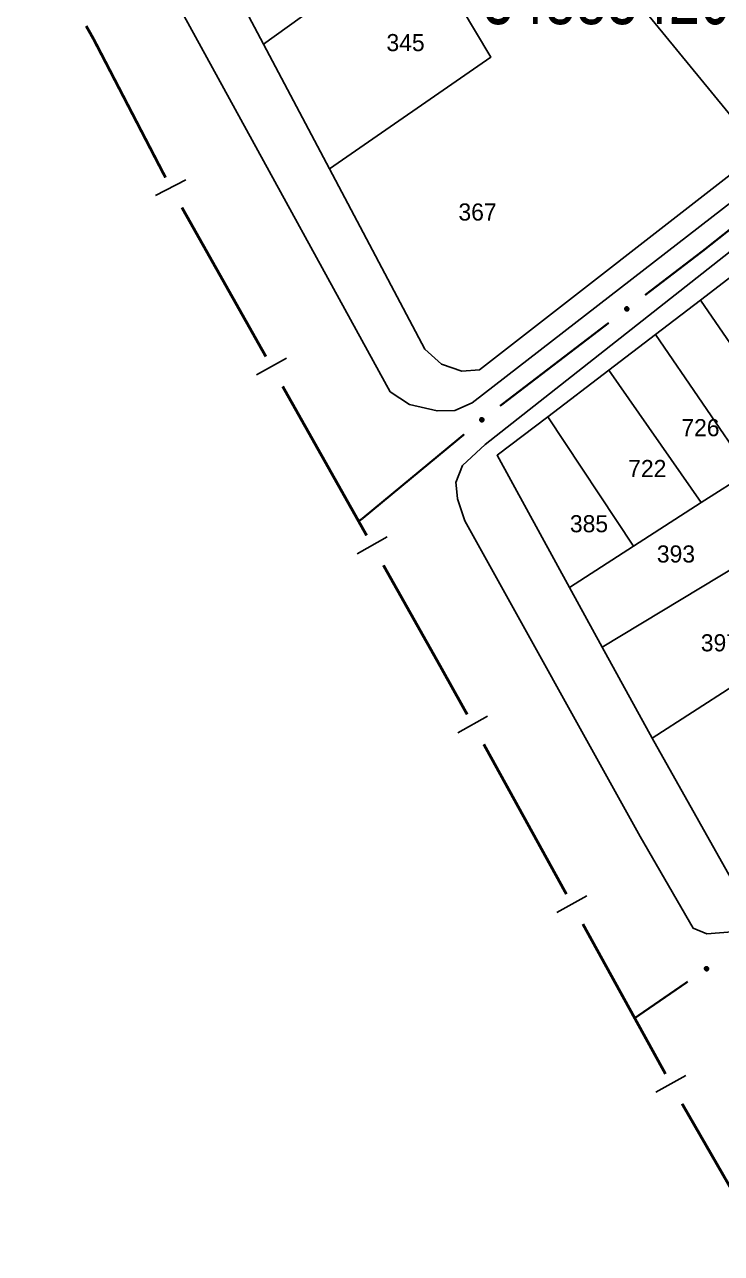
# Model space of a CAD drawing. Extents: x 200123 to 201542, y 4839549 to 4841240.
# Drawn here: x 200581.6 to 200642.7, y 4839686.1 to 4839793.9 of the extents above; entities that cross this region are included whole.
import ezdxf
from ezdxf.enums import TextEntityAlignment as Align

# ---------------------------------------------------------------- set-up
doc = ezdxf.new("R2010")
doc.units = 0
doc.header["$LTSCALE"] = 1.5
doc.header["$MEASUREMENT"] = 0
for name, color, linetype in [('CD_MALHA_LOTES', 7, 'CONTINUOUS'), ('CD_TXT_QUADRA', 2, 'CONTINUOUS'), ('LM-LIM-SETORES-BAIRROS', 250, 'CONTINUOUS'), ('RU-QUADRA', 210, 'CONTINUOUS'), ('SV-EIXO-RUA-PAV', 20, 'CONTINUOUS'), ('SV-RUA-PAVIM', 7, 'CONTINUOUS'), ('Th_NmrPort', 1, 'CONTINUOUS')]:
    doc.layers.add(name, color=color, linetype=linetype)
doc.styles.add('ARIAL', font='ARIAL.SHX')

msp = doc.modelspace()

# ---------------------------------------------------------------- linework, layer by layer
at = {"layer": 'CD_MALHA_LOTES', "linetype": 'Continuous', "flags": 128}
for points in [[(200646.06, 4839782.77), (200624.34, 4839809.31)], [(200602.52, 4839792.17), (200596.55, 4839803.45)], [(200602.52, 4839792.17), (200616.01, 4839801.89)], [(200608.3, 4839781.24), (200622.45, 4839791.03), (200616.01, 4839801.89)], [(200608.3, 4839781.24), (200602.52, 4839792.17)], [(200646.06, 4839782.77), (200621.45, 4839763.63), (200619.9, 4839763.5), (200618.14, 4839764.11), (200616.67, 4839765.42), (200608.3, 4839781.24)], [(200640.84, 4839769.74), (200645.88, 4839773.6)], [(200636.88, 4839766.72), (200640.84, 4839769.74)], [(200649.32, 4839757.38), (200640.84, 4839769.74)], [(200632.79, 4839763.59), (200636.88, 4839766.72)], [(200645.12, 4839754.67), (200636.88, 4839766.72)], [(200627.45, 4839759.51), (200632.79, 4839763.59)], [(200640.91, 4839751.97), (200632.79, 4839763.59)], [(200627.45, 4839759.51), (200623.01, 4839756.12), (200629.36, 4839744.54)], [(200634.96, 4839748.14), (200627.45, 4839759.51)], [(200645.12, 4839754.67), (200640.91, 4839751.97)], [(200632.23, 4839739.29), (200653, 4839751.83)], [(200634.96, 4839748.14), (200640.91, 4839751.97)], [(200629.36, 4839744.54), (200634.96, 4839748.14)], [(200632.23, 4839739.29), (200629.36, 4839744.54)], [(200636.6, 4839731.33), (200657.81, 4839745.01)], [(200636.6, 4839731.33), (200632.23, 4839739.29)], [(200659.83, 4839727.02), (200644.79, 4839716.75), (200636.6, 4839731.33)]]:
    msp.add_lwpolyline(points, dxfattribs=at)
at = {"layer": 'LM-LIM-SETORES-BAIRROS', "const_width": 0.25}
for points in [[(200586.980038, 4839793.768069), (200587.473472, 4839792.898286)], [(200587.473472, 4839792.898286), (200587.62, 4839792.64)], [(200587.62, 4839792.64), (200593.936113, 4839780.479401)], [(200595.374997, 4839777.847442), (200602.735308, 4839764.777408)], [(200604.207371, 4839762.163401), (200611.567683, 4839749.093366)], [(200613.039745, 4839746.479359), (200617.94662, 4839737.766002)], [(200617.94662, 4839737.766002), (200617.95, 4839737.76)], [(200617.95, 4839737.76), (200620.381599, 4839733.398981)], [(200621.840648, 4839730.777694), (200629.079456, 4839717.639975)], [(200630.527217, 4839715.012431), (200637.766025, 4839701.874712)], [(200639.227688, 4839699.255001), (200646.715706, 4839686.25771)]]:
    msp.add_lwpolyline(points, dxfattribs=at)
at = {"layer": 'LM-LIM-SETORES-BAIRROS'}
for points in [[(200593.065884, 4839778.900572), (200595.728197, 4839780.283355)], [(200601.918992, 4839763.170041), (200604.532999, 4839764.642103)], [(200610.751367, 4839747.485999), (200613.365374, 4839748.958061)], [(200619.558478, 4839731.795088), (200622.1787, 4839733.25606)], [(200628.248271, 4839716.040246), (200630.875815, 4839717.488007)], [(200636.93484, 4839700.274983), (200639.562384, 4839701.722744)]]:
    msp.add_lwpolyline(points, dxfattribs=at)
at = {"layer": 'RU-QUADRA', "linetype": 'Continuous', "flags": 128}
for points in [[(200660.56, 4839794.05), (200655.25, 4839789.92), (200650.85, 4839786.49), (200646.06, 4839782.77), (200621.45, 4839763.63), (200619.9, 4839763.5), (200618.14, 4839764.11), (200616.67, 4839765.42), (200608.3, 4839781.24), (200602.52, 4839792.17), (200596.55, 4839803.45)], [(200644.79, 4839716.75), (200636.6, 4839731.33), (200632.23, 4839739.29), (200629.36, 4839744.54), (200623.01, 4839756.12), (200627.45, 4839759.51), (200632.79, 4839763.59), (200636.88, 4839766.72), (200640.84, 4839769.74), (200645.88, 4839773.6)]]:
    msp.add_lwpolyline(points, dxfattribs=at)
at = {"layer": 'SV-EIXO-RUA-PAV', "const_width": 0.18}
for points in [[(200641.1, 4839774.09), (200645.447539, 4839777.534123)], [(200635.973718, 4839770.169595), (200640.739727, 4839773.814476)], [(200640.739727, 4839773.814476), (200641.1, 4839774.09)], [(200623.26436, 4839760.449913), (200632.796379, 4839767.739675)], [(200611.19, 4839750.57), (200620.128445, 4839757.967934)], [(200610.863479, 4839750.343851), (200611.19, 4839750.57)], [(200639.719324, 4839709.966415), (200635.600141, 4839707.132277)], [(200635.600141, 4839707.132277), (200635.070083, 4839706.767579)]]:
    msp.add_lwpolyline(points, dxfattribs=at)
at = {"layer": 'SV-EIXO-RUA-PAV'}
for points in [[(200634.204046, 4839768.954793), (200634.209821, 4839769.003359), (200634.224715, 4839769.043918), (200634.246874, 4839769.074172), (200634.273426, 4839769.0958), (200634.303083, 4839769.114867), (200634.337224, 4839769.127494), (200634.378221, 4839769.133115), (200634.42698, 4839769.127664), (200634.467526, 4839769.109676), (200634.498349, 4839769.089538), (200634.522495, 4839769.063149), (200634.540535, 4839769.034029), (200634.552479, 4839768.998132), (200634.557769, 4839768.95653), (200634.551102, 4839768.907633), (200634.536227, 4839768.86797), (200634.514026, 4839768.83927), (200634.487343, 4839768.815163), (200634.456833, 4839768.79606), (200634.423248, 4839768.783858), (200634.381351, 4839768.778607), (200634.333177, 4839768.785827), (200634.293449, 4839768.800211), (200634.264445, 4839768.822003), (200634.241302, 4839768.848808), (200634.221817, 4839768.87832), (200634.207695, 4839768.912111), (200634.204046, 4839768.954793)], [(200621.494688, 4839759.23511), (200621.500463, 4839759.283677), (200621.515357, 4839759.324236), (200621.537516, 4839759.35449), (200621.564068, 4839759.376118), (200621.593725, 4839759.395185), (200621.627866, 4839759.407812), (200621.668863, 4839759.413433), (200621.717622, 4839759.407982), (200621.758169, 4839759.389994), (200621.788991, 4839759.369856), (200621.813138, 4839759.343467), (200621.831178, 4839759.314347), (200621.843121, 4839759.27845), (200621.848412, 4839759.236848), (200621.841744, 4839759.187951), (200621.82687, 4839759.148288), (200621.804668, 4839759.119588), (200621.777985, 4839759.09548), (200621.747475, 4839759.076377), (200621.71389, 4839759.064176), (200621.671993, 4839759.058924), (200621.623819, 4839759.066145), (200621.584091, 4839759.080528), (200621.555087, 4839759.102321), (200621.531944, 4839759.129125), (200621.512459, 4839759.158638), (200621.498337, 4839759.192429), (200621.494688, 4839759.23511)], [(200641.547762, 4839711.090824), (200641.539556, 4839711.042609), (200641.522644, 4839711.002848), (200641.498994, 4839710.973746), (200641.471389, 4839710.953478), (200641.440813, 4839710.935924), (200641.406081, 4839710.925028), (200641.364853, 4839710.921472), (200641.316429, 4839710.929365), (200641.276837, 4839710.949366), (200641.247065, 4839710.971026), (200641.224274, 4839710.998594), (200641.207719, 4839711.028583), (200641.197593, 4839711.065035), (200641.194398, 4839711.10685), (200641.203512, 4839711.155351), (200641.22036, 4839711.194217), (200641.243974, 4839711.221766), (200641.271834, 4839711.244503), (200641.303265, 4839711.26205), (200641.33742, 4839711.27255), (200641.379528, 4839711.275691), (200641.427278, 4839711.266061), (200641.466235, 4839711.2497), (200641.494108, 4839711.226478), (200641.515875, 4839711.198546), (200641.533854, 4839711.168092), (200641.546261, 4839711.133635), (200641.547762, 4839711.090824)]]:
    msp.add_lwpolyline(points, close=True, dxfattribs=at)
for points in [[(200634.204046, 4839768.954793), (200634.378221, 4839769.133115)], [(200634.207631, 4839768.932534), (200634.400944, 4839769.126754)], [(200634.207695, 4839768.912111), (200634.42698, 4839769.127664)], [(200634.208267, 4839768.981119), (200634.352104, 4839769.125477)], [(200634.209821, 4839769.003359), (200634.337224, 4839769.127494)], [(200634.218211, 4839769.026517), (200634.31372, 4839769.115019)], [(200634.218599, 4839768.897977), (200634.443344, 4839769.116235)], [(200634.221817, 4839768.87832), (200634.467526, 4839769.109676)], [(200634.224715, 4839769.043918), (200634.303083, 4839769.114867)], [(200634.233902, 4839768.866735), (200634.477903, 4839769.098001)], [(200634.241302, 4839768.848808), (200634.498349, 4839769.089538)], [(200634.255199, 4839768.836641), (200634.510613, 4839769.0732)], [(200634.264445, 4839768.822003), (200634.522495, 4839769.063149)], [(200634.282171, 4839768.812604), (200634.529423, 4839769.046358)], [(200634.293449, 4839768.800211), (200634.540535, 4839769.034029)], [(200634.315645, 4839768.793541), (200634.543388, 4839769.012374)], [(200634.333177, 4839768.785827), (200634.552479, 4839768.998132)], [(200634.359385, 4839768.785764), (200634.553017, 4839768.975075)], [(200634.381351, 4839768.778607), (200634.557769, 4839768.95653)], [(200634.405228, 4839768.786467), (200634.548555, 4839768.927)], [(200634.423248, 4839768.783858), (200634.551102, 4839768.907633)], [(200634.443102, 4839768.7931), (200634.538866, 4839768.883515)], [(200634.456833, 4839768.79606), (200634.536227, 4839768.86797)], [(200621.494688, 4839759.23511), (200621.668863, 4839759.413433)], [(200621.498273, 4839759.212852), (200621.691586, 4839759.407072)], [(200621.498337, 4839759.192429), (200621.717622, 4839759.407982)], [(200621.498909, 4839759.261437), (200621.642746, 4839759.405795)], [(200621.500463, 4839759.283677), (200621.627866, 4839759.407812)], [(200621.508853, 4839759.306834), (200621.604363, 4839759.395337)], [(200621.509241, 4839759.178294), (200621.733986, 4839759.396553)], [(200621.512459, 4839759.158638), (200621.758169, 4839759.389994)], [(200621.515357, 4839759.324236), (200621.593725, 4839759.395185)], [(200621.524544, 4839759.147053), (200621.768545, 4839759.378319)], [(200621.531944, 4839759.129125), (200621.788991, 4839759.369856)], [(200621.545841, 4839759.116959), (200621.801255, 4839759.353518)], [(200621.555087, 4839759.102321), (200621.813138, 4839759.343467)], [(200621.572813, 4839759.092922), (200621.820065, 4839759.326676)], [(200621.584091, 4839759.080528), (200621.831178, 4839759.314347)], [(200621.606287, 4839759.073859), (200621.83403, 4839759.292692)], [(200621.623819, 4839759.066145), (200621.843121, 4839759.27845)], [(200621.650027, 4839759.066082), (200621.843659, 4839759.255393)], [(200621.671993, 4839759.058924), (200621.848412, 4839759.236848)], [(200621.69587, 4839759.066785), (200621.839197, 4839759.207318)], [(200621.71389, 4839759.064176), (200621.841744, 4839759.187951)], [(200621.733744, 4839759.073418), (200621.829508, 4839759.163833)], [(200621.747475, 4839759.076377), (200621.82687, 4839759.148288)], [(200641.379528, 4839711.275691), (200641.194398, 4839711.10685)], [(200641.427278, 4839711.266061), (200641.197593, 4839711.065035)], [(200641.401107, 4839711.267439), (200641.198213, 4839711.08809)], [(200641.33742, 4839711.27255), (200641.203512, 4839711.155351)], [(200641.355286, 4839711.269039), (200641.205083, 4839711.13588)], [(200641.444401, 4839711.257475), (200641.205958, 4839711.050354)], [(200641.466235, 4839711.2497), (200641.207719, 4839711.028583)], [(200641.317128, 4839711.264316), (200641.216944, 4839711.178824)], [(200641.476876, 4839711.236755), (200641.218198, 4839711.015712)], [(200641.303265, 4839711.26205), (200641.22036, 4839711.194217)], [(200641.494108, 4839711.226478), (200641.224274, 4839710.998594)], [(200641.502606, 4839711.211395), (200641.235637, 4839710.98796)], [(200641.515875, 4839711.198546), (200641.247065, 4839710.971026)], [(200641.522365, 4839711.18027), (200641.26706, 4839710.961547)], [(200641.533854, 4839711.168092), (200641.276837, 4839710.949366)], [(200641.536081, 4839711.148299), (200641.300659, 4839710.941601)], [(200641.546261, 4839711.133635), (200641.316429, 4839710.929365)], [(200641.5453, 4839711.113234), (200641.342479, 4839710.928966)], [(200641.547762, 4839711.090824), (200641.364853, 4839710.921472)], [(200641.542225, 4839711.064742), (200641.391321, 4839710.927789)], [(200641.539556, 4839711.042609), (200641.406081, 4839710.925028)], [(200641.530013, 4839711.019902), (200641.430181, 4839710.936307)], [(200641.522644, 4839711.002848), (200641.440813, 4839710.935924)]]:
    msp.add_lwpolyline(points, dxfattribs=at)
at = {"layer": 'SV-RUA-PAVIM', "linetype": 'Continuous'}
for points in [[(200648.34, 4839859.62, 3.73), (200645.09, 4839864.33, 3.73), (200643.25, 4839864.87, 3.73), (200642.27, 4839865.02, 3.73), (200641.31, 4839865.17, 3.73), (200639.29, 4839865.16, 3.73), (200584.69, 4839826.35, 5.9), (200582.69, 4839824.52, 6.11), (200581.58, 4839822.13, 6.11), (200582.49, 4839818.21, 6.11), (200582.49, 4839818.54, 6.11), (200613.63, 4839761.69, 7.99), (200615.32, 4839760.59, 7.99), (200617.74, 4839760.02, 7.98), (200619.31, 4839760.05, 7.98), (200619.3, 4839760.05, 7.98), (200620.82, 4839760.71, 7.98), (200682.76, 4839808.75, 4.39), (200683.05, 4839811.21, 4.39), (200683.04, 4839811.26, 4.39)], [(200635.56, 4839722.68, 8.22), (200640.19, 4839714.65, 8.25), (200641.38, 4839714.15, 8.25), (200643.61, 4839714.33, 8.21), (200708.46, 4839758.6, 4.07), (200715.3, 4839764.03, 3.98), (200715.54, 4839764.64, 4.05), (200712.2, 4839771.69, 4.08), (200706.23, 4839779.66, 4.22), (200687.93, 4839805.14, 4), (200686.68, 4839806.01, 4.01), (200685.09, 4839806.13, 4.01), (200685.08, 4839806.13, 4.01), (200683.37, 4839805.47, 4.01), (200683.37, 4839805.49, 4.01), (200621.97, 4839757.08, 7.77), (200619.96, 4839755.22, 7.77), (200619.39, 4839753.75, 7.77), (200619.39, 4839753.77, 7.77), (200619.53, 4839752.32, 7.77), (200619.53, 4839752.31, 7.77), (200620.18, 4839750.37, 7.77)]]:
    msp.add_polyline3d(points, close=True, dxfattribs=at)

# ---------------------------------------------------------------- texts
at = {"layer": 'CD_TXT_QUADRA', "style": 'ARIAL', "width": 0.7}
msp.add_text('348834208', height=5, dxfattribs=at).set_placement((200621.74, 4839793.93))
at = {"layer": 'Th_NmrPort', "color": 1}
for s, p in [('345', (200613.308144, 4839792.313551)), ('367', (200619.618021, 4839777.458161)), ('726', (200639.160979, 4839758.546396)), ('722', (200634.500979, 4839754.966396)), ('385', (200629.388552, 4839750.122285)), ('393', (200637.013604, 4839747.470979)), ('397', (200640.866017, 4839739.679553))]:
    msp.add_text(s, height=1.5, dxfattribs=at).set_placement(p, align=Align.MIDDLE_LEFT)

doc.saveas('drawing.dxf')
